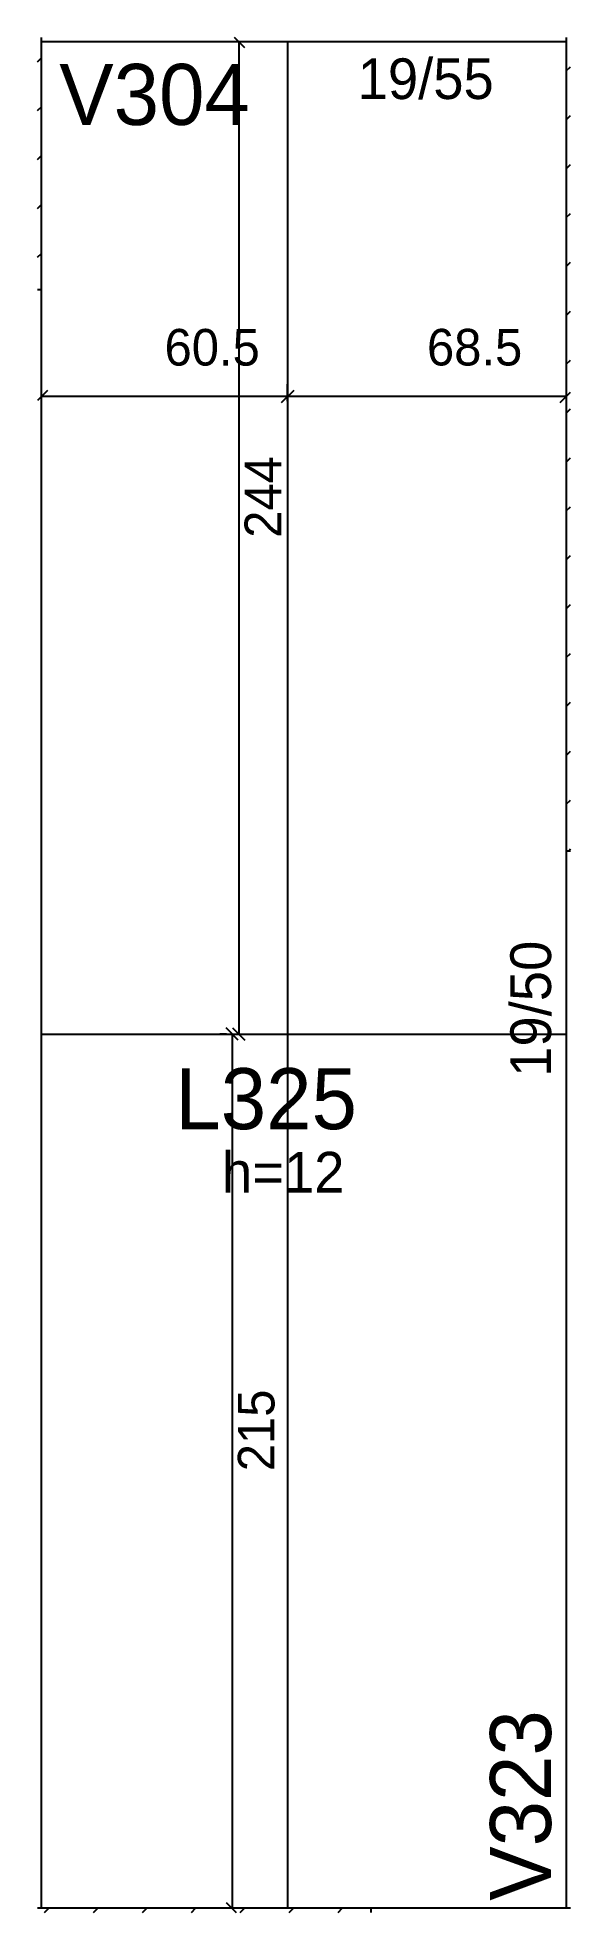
# Model space of a CAD drawing. Header units: metres. Extents: x 5351 to 5482, y 1582 to 2043.
import ezdxf

# ---------------------------------------------------------------- set-up
doc = ezdxf.new("R2010")
doc.units = ezdxf.units.M
for name, color, linetype in [('3', 7, 'Continuous'), ('4', 7, 'Continuous'), ('7', 7, 'Continuous'), ('Painéis', 7, 'Continuous')]:
    doc.layers.add(name, color=color, linetype=linetype)

msp = doc.modelspace()

# ---------------------------------------------------------------- linework, layer by layer
at = {"layer": '3', "color": 3, "lineweight": 25}
for p, q in [((5351.1, 2036.94), (5352.07, 2037.91)), ((5481.07, 2034.68), (5482.1, 2035.71)), ((5351.1, 2024.92), (5352.07, 2025.89)), ((5481.07, 2022.66), (5482.1, 2023.69)), ((5351.1, 2012.9), (5352.07, 2013.87)), ((5481.07, 2010.64), (5482.1, 2011.67)), ((5351.1, 2000.88), (5352.07, 2001.85)), ((5481.07, 1998.62), (5482.1, 1999.65)), ((5351.1, 1988.86), (5352.07, 1989.83)), ((5481.07, 1986.6), (5482.1, 1987.63)), ((5481.07, 1974.58), (5482.1, 1975.61)), ((5481.07, 1962.56), (5482.1, 1963.59)), ((5481.07, 1950.54), (5482.1, 1951.57)), ((5481.07, 1938.51), (5482.1, 1939.55)), ((5481.07, 1926.49), (5482.1, 1927.53)), ((5481.07, 1914.47), (5482.1, 1915.51)), ((5481.07, 1902.45), (5482.1, 1903.49)), ((5481.07, 1890.43), (5482.1, 1891.46)), ((5481.07, 1878.41), (5482.1, 1879.44)), ((5481.07, 1866.39), (5482.1, 1867.42)), ((5481.07, 1854.37), (5482.1, 1855.4)), ((5481.66, 1842.94), (5482.1, 1843.38)), ((5352.85, 1581.9), (5353.89, 1582.94)), ((5364.87, 1581.9), (5365.91, 1582.94)), ((5376.89, 1581.9), (5377.93, 1582.94)), ((5388.91, 1581.9), (5389.95, 1582.94)), ((5400.93, 1581.9), (5401.97, 1582.94)), ((5412.95, 1581.9), (5413.99, 1582.94)), ((5424.97, 1581.9), (5426.01, 1582.94))]:
    msp.add_line(p, q, dxfattribs=at)
for points in [[(5352.07, 2041.94), (5481.07, 2041.94)], [(5352.07, 1658.44), (5352.07, 1980.94)], [(5481.07, 1842.94), (5481.07, 1582.94)], [(5352.07, 1582.94), (5352.07, 1658.44)], [(5481.07, 1582.94), (5433.07, 1582.94)], [(5482.1, 1582.94), (5481.07, 1582.94)]]:
    msp.add_lwpolyline(points, dxfattribs=at)
at = {"layer": '7', "color": 7, "lineweight": 25}
for points in [[(5352.07, 1980.94), (5352.07, 2042.9)], [(5481.07, 2042.9), (5481.07, 1842.94)], [(5351.1, 1980.94), (5352.07, 1980.94)], [(5481.07, 1842.94), (5482.1, 1842.94)], [(5433.07, 1582.94), (5351.1, 1582.94)], [(5433.07, 1581.9), (5433.07, 1582.94)]]:
    msp.add_lwpolyline(points, dxfattribs=at)
at = {"layer": 'Painéis', "color": 0, "lineweight": 25}
for p, q in [((5402.05, 2040.39), (5399.54, 2042.9)), ((5353.57, 1956.14), (5351.1, 1953.68)), ((5414.07, 1956.14), (5411.07, 1953.14)), ((5411.07, 1953.14), (5414.07, 1956.14)), ((5479.57, 1953.14), (5482.1, 1955.68)), ((5400.44, 1796.39), (5397.44, 1799.39)), ((5399.05, 1799.39), (5402.05, 1796.39)), ((5397.44, 1584.39), (5399.93, 1581.9))]:
    msp.add_line(p, q, dxfattribs=at)
at = {"layer": 'Painéis', "color": 4, "lineweight": 25}
for p, q in [((5400.55, 2041.89), (5400.55, 1797.89)), ((5412.57, 1954.64), (5352.07, 1954.64)), ((5412.57, 1953.5), (5412.57, 1957.64)), ((5481.07, 1954.64), (5412.57, 1954.64)), ((5481.07, 1952.48), (5481.07, 1951.64)), ((5397.55, 1797.89), (5395.94, 1797.89)), ((5398.94, 1797.89), (5398.94, 1582.89))]:
    msp.add_line(p, q, dxfattribs=at)
at = {"layer": 'Painéis', "color": 200, "lineweight": 25}
for p, q in [((5412.57, 2041.89), (5412.57, 1582.89)), ((5352.07, 1797.89), (5481.07, 1797.89))]:
    msp.add_line(p, q, dxfattribs=at)

# ---------------------------------------------------------------- texts
at = {"layer": '3', "color": 3, "lineweight": 25}
for s, p in [('19/55', (5429.78, 2027.77)), ('h=12', (5396.43, 1758.92))]:
    msp.add_text(s, height=10, dxfattribs=at).set_placement(p)
msp.add_text('19/50', height=10, rotation=90, dxfattribs=at).set_placement((5477.32, 1787.37))
at = {"layer": '4', "color": 4, "lineweight": 25}
for s, p in [('V304', (5356.44, 2021.4)), ('L325', (5384.99, 1774.49))]:
    msp.add_text(s, height=15, dxfattribs=at).set_placement(p)
msp.add_text('V323', height=15, rotation=90, dxfattribs=at).set_placement((5477.32, 1584.79))
at = {"layer": 'Painéis', "color": 240, "lineweight": 25}
for s, p in [('60.5', (5382.32, 1962.24)), ('68.5', (5446.82, 1962.26))]:
    msp.add_text(s, height=9, dxfattribs=at).set_placement(p)
for s, p in [('244', (5410.99, 1919.89)), ('215', (5409.34, 1690.39))]:
    msp.add_text(s, height=9, rotation=90, dxfattribs=at).set_placement(p)

doc.saveas('drawing.dxf')
